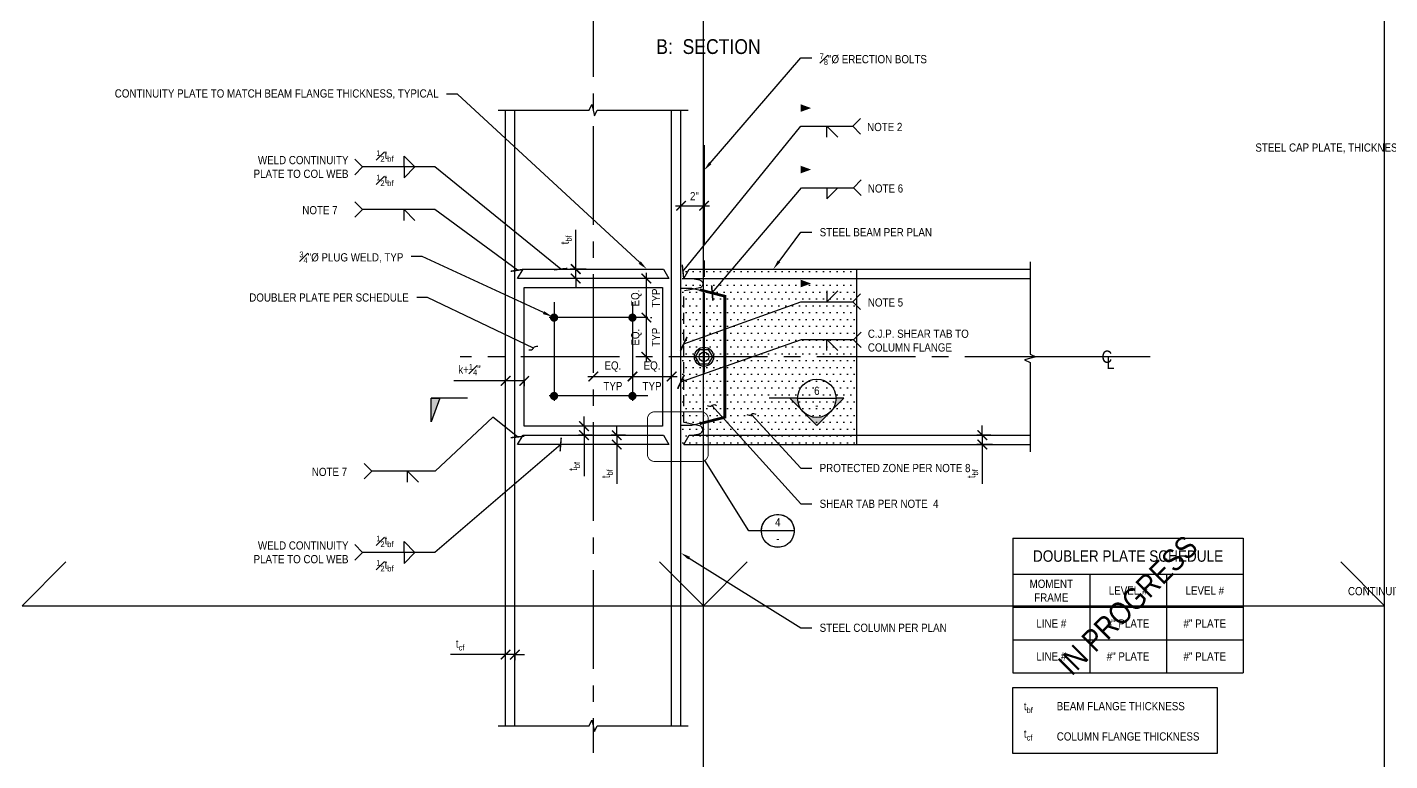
# Model space of a CAD drawing. Header units: inches. Extents: x -16404 to 14624, y -1591 to 16152.
# Drawn here: x 1491 to 1677.4, y 13270.8 to 13371.2 of the extents above; entities that cross this region are included whole.
import ezdxf
from ezdxf import colors
from ezdxf.entities.mleader import LeaderData, LeaderLine
from ezdxf.enums import TextEntityAlignment as Align
from ezdxf.math import Vec2, Vec3

# ---------------------------------------------------------------- set-up
doc = ezdxf.new("R2010")
doc.units = ezdxf.units.IN
doc.header["$LTSCALE"] = 24
doc.header["$MEASUREMENT"] = 0
for name, pattern in [('CENTER2', [1.125, 0.75, -0.125, 0.125, -0.125]), ('DASHED2', [0.375, 0.25, -0.125]), ('HIDDEN2', [0.1875, 0.125, -0.0625]), ('HIDDEN4', [0.09375, 0.0625, -0.03125]), ('PHANTOM2', [1.25, 0.625, -0.125, 0.125, -0.125, 0.125, -0.125])]:
    doc.linetypes.add(name, pattern=pattern)
doc.layers.get('0').update_dxf_attribs({"linetype": 'CONTINUOUS'})
doc.layers.get('DefPoints').update_dxf_attribs({"color": 251, "linetype": 'CONTINUOUS'})
for name, color, linetype in [('S-ANNO-DIMS', 2, 'CONTINUOUS'), ('S-ANNO-NOTE', 4, 'CONTINUOUS'), ('S-BREAK', 2, 'CONTINUOUS'), ('S-DETL-SYMB', 4, 'CONTINUOUS'), ('S-DETL-SYMB @ 1', 4, 'CONTINUOUS'), ('S-GRID', 1, 'CENTER2'), ('S-ROOM-NAME', 252, 'CONTINUOUS'), ('S-SIMPSON', 2, 'CONTINUOUS'), ('S-STEEL', 4, 'CONTINUOUS'), ('S-TYP DETAIL BLOCKS', 1, 'CONTINUOUS')]:
    doc.layers.add(name, color=color, linetype=linetype)
doc.layers.add('S-ANNO-GRID-NONPLOT', color=251, linetype='CONTINUOUS', plot=False)
doc.styles.add('Arial', font='arial.ttf', dxfattribs={"width": 0.85})
doc.dimstyles.new('DIM-12', dxfattribs={"dimscale": 12, "dimtxt": 0.09375, "dimasz": 0.109375, "dimexe": 0.0625, "dimexo": 0.0625, "dimgap": 0.0625, "dimtad": 1, "dimdec": 4, "dimzin": 11, "dimdsep": 46, "dimlunit": 4, "dimtxsty": 'Arial', "dimblk": 'ARCHTICK', "dimcen": 0.125, "dimclrd": 256, "dimclre": 256, "dimclrt": 4, "dimadec": 0, "dimazin": 0, "dimtfac": 0.75, "dimtdec": 4, "dimtofl": 0, "dimtmove": 0, "dimatfit": 3, "dimldrblk": 'ARCHTICK', "dimfxl": 1, "dimfrac": 1, "dimtolj": 1, "dimtzin": 11, "dimarcsym": 0})
doc.dimstyles.new('DIM-12$0', dxfattribs={"dimscale": 12, "dimtxt": 0.09375, "dimasz": 0.109375, "dimexe": 0.0625, "dimexo": 0.0625, "dimgap": 0.0625, "dimtad": 1, "dimdec": 4, "dimzin": 11, "dimdsep": 46, "dimlunit": 4, "dimtxsty": 'Arial', "dimblk": 'ARCHTICK', "dimblk1": 'ARCHTICK', "dimblk2": 'ARCHTICK', "dimsah": 1, "dimcen": 0.125, "dimdle": 0.0625, "dimclrd": 256, "dimclre": 256, "dimclrt": 4, "dimadec": 0, "dimazin": 0, "dimtfac": 0.75, "dimtdec": 4, "dimtofl": 0, "dimtmove": 0, "dimatfit": 3, "dimldrblk": 'ARCHTICK', "dimfxl": 1, "dimfrac": 1, "dimtolj": 1, "dimtzin": 11, "dimarcsym": 0})
doc.dimstyles.new('DIM-12$7', dxfattribs={"dimscale": 12, "dimtxt": 0.09375, "dimasz": 0.125, "dimexe": 0.0625, "dimexo": 0.0625, "dimgap": 0.0625, "dimtad": 1, "dimdec": 4, "dimzin": 11, "dimdsep": 46, "dimlunit": 4, "dimtxsty": 'Arial', "dimblk": 'ARCHTICK', "dimcen": 0.125, "dimclrd": 256, "dimclre": 256, "dimclrt": 4, "dimadec": 0, "dimazin": 0, "dimtfac": 0.75, "dimtdec": 4, "dimtofl": 0, "dimtmove": 0, "dimatfit": 3, "dimldrblk": 'ARCHTICK', "dimfxl": 1, "dimfrac": 1, "dimtolj": 1, "dimtzin": 11, "dimarcsym": 0})

# ---------------------------------------------------------------- blocks, each defined once
blk = doc.blocks.new('Se_24x36_DETAILS_GRID')
for p, q in [((23.302, 7.667), (23.302, 15.333)), ((31.07, 7.667), (31.07, 15.333)), ((15.535, 7.667), (16.035, 8.167)), ((23.302, 7.667), (23.802, 8.167)), ((15.535, 7.667), (23.302, 7.667)), ((23.302, 7.667), (31.07, 7.667)), ((23.302, 0), (23.302, 7.667)), ((31.07, 0), (31.07, 7.667))]:
    blk.add_line(p, q)
at = {"linetype": 'DASHED2', "ltscale": 0.5}
for p, q in [((23.302, 7.667), (22.802, 8.167)), ((31.07, 7.667), (30.57, 8.167))]:
    blk.add_line(p, q, dxfattribs=at)
blk = doc.blocks.new('BBL2C')
at = {"linetype": 'Continuous'}
blk.add_line((-0.187, 0), (0.188, 0), dxfattribs=at)
for start, end in [(0.0901, 186.6524), (359.0534, 0.0901), (234.899, 305.101), (353.3476, 359.0534)]:
    blk.add_arc((0, 0), 0.188, start, end)
at = {"style": 'Arial', "width": 0.85}
for tag, p in [('NO.', (0, 0.052)), ('SSX.X.X', (0, -0.133))]:
    blk.add_attdef(tag, text='', height=0.0938, dxfattribs=at).set_placement(p, align=Align.CENTER)
blk = doc.blocks.new('_ARCHTICK')
at = {"color": 0, "linetype": 'ByBlock', "const_width": 0.15}
blk.add_lwpolyline([(-0.5, -0.5), (0.5, 0.5)], dxfattribs=at)
blk = doc.blocks.new('*D2492')
at = {"layer": 'DefPoints', "color": 0, "transparency": 16777216}
for p in [(77.51, 117.37), (82.87, 117.37), (82.87, 117.37)]:
    blk.add_point(p, dxfattribs=at)
at = {"layer": 'S-ANNO-DIMS', "lineweight": -2, "transparency": 16777216}
blk.add_line((76.76, 117.37), (83.62, 117.37), dxfattribs=at)
at = {"layer": 'S-ANNO-DIMS', "lineweight": -2, "transparency": 16777216, "xscale": 1.3125, "yscale": 1.3125, "zscale": 1.3125, "rotation": 180}
blk.add_blockref('_ARCHTICK', (77.51, 117.37), dxfattribs=at)
at = {"layer": 'S-ANNO-DIMS', "lineweight": -2, "transparency": 16777216, "xscale": 1.3125, "yscale": 1.3125, "zscale": 1.3125}
blk.add_blockref('_ARCHTICK', (82.87, 117.37), dxfattribs=at)
at = {"layer": 'S-ANNO-DIMS', "color": 4, "transparency": 16777216, "char_height": 1.125, "attachment_point": 5, "style": 'Arial'}
for s, insert in [('\\A1;EQ.', (80.19, 118.73)), ('\\A1;TYP', (80.19, 116.06))]:
    blk.add_mtext(s, dxfattribs=dict(at, insert=insert))
blk = doc.blocks.new('*D2336')
at = {"layer": 'DefPoints', "color": 0, "transparency": 16777216}
for p in [(125.37, 109.34), (127.3, 109.34), (127.54, 108.07)]:
    blk.add_point(p, dxfattribs=at)
at = {"layer": 'S-ANNO-DIMS', "lineweight": -2, "transparency": 16777216}
for p, q in [((125.37, 109.34), (125.37, 110.66)), ((126.55, 109.34), (124.62, 109.34)), ((125.37, 109.34), (125.37, 108.07)), ((126.79, 108.07), (124.62, 108.07)), ((125.37, 108.07), (125.37, 102.71))]:
    blk.add_line(p, q, dxfattribs=at)
at = {"layer": 'S-ANNO-DIMS', "lineweight": -2, "transparency": 16777216, "xscale": 1.3125, "yscale": 1.3125, "zscale": 1.3125}
for p, rotation in [((125.37, 109.34), 270), ((125.37, 108.07), 90)]:
    blk.add_blockref('_ARCHTICK', p, dxfattribs=dict(at, rotation=rotation))
at = {"layer": 'S-ANNO-DIMS', "color": 4, "transparency": 16777216, "insert": (124.05, 104.07), "char_height": 1.125, "attachment_point": 5, "rotation": 90, "style": 'Arial'}
blk.add_mtext('\\A1;t{\\H0.7x;\\S^ bf;} ', dxfattribs=at)
blk = doc.blocks.new('*D2337')
at = {"layer": 'DefPoints', "color": 0, "transparency": 16777216}
for p in [(75.36, 109.34), (77.3, 109.34), (77.54, 108.07)]:
    blk.add_point(p, dxfattribs=at)
at = {"layer": 'S-ANNO-DIMS', "lineweight": -2, "transparency": 16777216}
for p, q in [((75.36, 109.34), (75.36, 110.66)), ((76.55, 109.34), (74.61, 109.34)), ((75.36, 109.34), (75.36, 108.07)), ((76.79, 108.07), (74.61, 108.07)), ((75.36, 108.07), (75.36, 102.71))]:
    blk.add_line(p, q, dxfattribs=at)
at = {"layer": 'S-ANNO-DIMS', "lineweight": -2, "transparency": 16777216, "xscale": 1.3125, "yscale": 1.3125, "zscale": 1.3125}
for p, rotation in [((75.36, 109.34), 270), ((75.36, 108.07), 90)]:
    blk.add_blockref('_ARCHTICK', p, dxfattribs=dict(at, rotation=rotation))
at = {"layer": 'S-ANNO-DIMS', "color": 4, "transparency": 16777216, "insert": (74.04, 104.07), "char_height": 1.125, "attachment_point": 5, "rotation": 90, "style": 'Arial'}
blk.add_mtext('\\A1;t{\\H0.7x;\\S^ bf;\\H1.4286x; } ', dxfattribs=at)
blk = doc.blocks.new('*D2493')
at = {"layer": 'DefPoints', "color": 0, "transparency": 16777216}
for p in [(79.41, 130.79), (79.41, 130.79), (79.21, 125.43)]:
    blk.add_point(p, dxfattribs=at)
at = {"layer": 'S-ANNO-DIMS', "lineweight": -2, "transparency": 16777216}
for p, q in [((79.41, 124.68), (79.41, 131.54)), ((79.96, 125.43), (80.16, 125.43))]:
    blk.add_line(p, q, dxfattribs=at)
at = {"layer": 'S-ANNO-DIMS', "lineweight": -2, "transparency": 16777216, "xscale": 1.3125, "yscale": 1.3125, "zscale": 1.3125}
for p, rotation in [((79.41, 130.79), 90), ((79.41, 125.43), 270)]:
    blk.add_blockref('_ARCHTICK', p, dxfattribs=dict(at, rotation=rotation))
at = {"layer": 'S-ANNO-DIMS', "color": 4, "transparency": 16777216, "char_height": 1.125, "attachment_point": 5, "rotation": 90, "style": 'Arial'}
for s, insert in [('\\A1;EQ.', (78.05, 128.11)), ('\\A1;TYP', (80.73, 128.11))]:
    blk.add_mtext(s, dxfattribs=dict(at, insert=insert))
blk = doc.blocks.new('*D2494')
at = {"layer": 'DefPoints', "color": 0, "transparency": 16777216}
for p in [(72.15, 117.37), (77.51, 117.37), (77.51, 117.37)]:
    blk.add_point(p, dxfattribs=at)
at = {"layer": 'S-ANNO-DIMS', "lineweight": -2, "transparency": 16777216}
blk.add_line((71.4, 117.37), (78.26, 117.37), dxfattribs=at)
at = {"layer": 'S-ANNO-DIMS', "lineweight": -2, "transparency": 16777216, "xscale": 1.3125, "yscale": 1.3125, "zscale": 1.3125, "rotation": 180}
blk.add_blockref('_ARCHTICK', (72.15, 117.37), dxfattribs=at)
at = {"layer": 'S-ANNO-DIMS', "lineweight": -2, "transparency": 16777216, "xscale": 1.3125, "yscale": 1.3125, "zscale": 1.3125}
blk.add_blockref('_ARCHTICK', (77.51, 117.37), dxfattribs=at)
at = {"layer": 'S-ANNO-DIMS', "color": 4, "transparency": 16777216, "char_height": 1.125, "attachment_point": 5, "style": 'Arial'}
for s, insert in [('\\A1;EQ.', (74.83, 118.73)), ('\\A1;TYP', (74.83, 116.06))]:
    blk.add_mtext(s, dxfattribs=dict(at, insert=insert))
blk = doc.blocks.new('*D2495')
at = {"layer": 'DefPoints', "color": 0, "transparency": 16777216}
for p in [(79.41, 125.43), (79.41, 125.43), (79.41, 120.07)]:
    blk.add_point(p, dxfattribs=at)
at = {"layer": 'S-ANNO-DIMS', "lineweight": -2, "transparency": 16777216}
blk.add_line((79.41, 119.32), (79.41, 126.18), dxfattribs=at)
at = {"layer": 'S-ANNO-DIMS', "lineweight": -2, "transparency": 16777216, "xscale": 1.3125, "yscale": 1.3125, "zscale": 1.3125}
for p, rotation in [((79.41, 125.43), 90), ((79.41, 120.07), 270)]:
    blk.add_blockref('_ARCHTICK', p, dxfattribs=dict(at, rotation=rotation))
at = {"layer": 'S-ANNO-DIMS', "color": 4, "transparency": 16777216, "char_height": 1.125, "attachment_point": 5, "rotation": 90, "style": 'Arial'}
for s, insert in [('\\A1;EQ.', (78.05, 122.75)), ('\\A1;TYP', (80.73, 122.75))]:
    blk.add_mtext(s, dxfattribs=dict(at, insert=insert))
blk = doc.blocks.new('*D2338')
at = {"layer": 'DefPoints', "color": 0, "transparency": 16777216}
for p in [(70.88, 110.59), (72.74, 110.59), (72.74, 109.34)]:
    blk.add_point(p, dxfattribs=at)
at = {"layer": 'S-ANNO-DIMS', "lineweight": -2, "transparency": 16777216}
for p, q in [((70.88, 110.59), (70.88, 111.91)), ((71.99, 110.59), (70.13, 110.59)), ((70.88, 110.59), (70.88, 109.34)), ((71.99, 109.34), (70.13, 109.34)), ((70.88, 109.34), (70.88, 103.72))]:
    blk.add_line(p, q, dxfattribs=at)
at = {"layer": 'S-ANNO-DIMS', "lineweight": -2, "transparency": 16777216, "xscale": 1.3125, "yscale": 1.3125, "zscale": 1.3125}
for p, rotation in [((70.88, 110.59), 270), ((70.88, 109.34), 90)]:
    blk.add_blockref('_ARCHTICK', p, dxfattribs=dict(at, rotation=rotation))
at = {"layer": 'S-ANNO-DIMS', "color": 4, "transparency": 16777216, "insert": (69.56, 105.07), "char_height": 1.125, "attachment_point": 5, "rotation": 90, "style": 'Arial'}
blk.add_mtext('\\A1;t{\\H0.7x;\\S^ bf;\\H1.4286x; } ', dxfattribs=at)
blk = doc.blocks.new('*D2339')
at = {"layer": 'DefPoints', "color": 0, "transparency": 16777216}
for p in [(84.15, 140.74), (87.3, 140.74), (87.3, 140.74)]:
    blk.add_point(p, dxfattribs=at)
at = {"layer": 'S-ANNO-DIMS', "lineweight": -2, "transparency": 16777216}
blk.add_line((83.4, 140.74), (88.05, 140.74), dxfattribs=at)
at = {"layer": 'S-ANNO-DIMS', "lineweight": -2, "transparency": 16777216, "xscale": 1.3125, "yscale": 1.3125, "zscale": 1.3125, "rotation": 180}
blk.add_blockref('_ARCHTICK', (84.15, 140.74), dxfattribs=at)
at = {"layer": 'S-ANNO-DIMS', "lineweight": -2, "transparency": 16777216, "xscale": 1.3125, "yscale": 1.3125, "zscale": 1.3125}
blk.add_blockref('_ARCHTICK', (87.3, 140.74), dxfattribs=at)
at = {"layer": 'S-ANNO-DIMS', "color": 4, "transparency": 16777216, "insert": (85.99, 142.05), "char_height": 1.125, "attachment_point": 5, "style": 'Arial'}
blk.add_mtext('\\A1;2"', dxfattribs=at)
blk = doc.blocks.new('_Integral')
at = {"color": 0, "linetype": 'ByBlock', "lineweight": -2}
for centre, start, end in [((0.44, -0.09), 102, 168), ((-0.44, 0.09), 282, 348)]:
    blk.add_arc(centre, 0.454, start, end, dxfattribs=at)
blk = doc.blocks.new('*U2322')
at = {"layer": 'S-DETL-SYMB'}
h = blk.add_hatch(color=4, dxfattribs=at)
edge = h.paths.add_edge_path()
edge.add_line((-0.219, 0), (-0.309, 0))
edge.add_line((-0.309, 0), (0, -0.309))
edge.add_line((0, -0.309), (0.309, 0))
edge.add_line((0.309, 0), (0.219, 0))
edge.add_arc((0, 0), 0.219, -180, 0, ccw=False)
at = {"layer": 'S-DETL-SYMB', "color": 2, "linetype": 'PHANTOM2'}
for p, q in [((-3.983, 0), (-4.396, 0)), ((-0.313, 0), (-0.545, 0))]:
    blk.add_line(p, q, dxfattribs=at)
at = {"layer": 'S-DETL-SYMB'}
blk.add_line((-0.219, 0), (0.219, 0), dxfattribs=at)
blk.add_lwpolyline([(-0.219, 0), (-0.309, 0), (0, -0.309), (0.309, 0), (0.219, 0, -1)], format="xyb", close=True, dxfattribs=at)
blk.add_lwpolyline([(-4.3, 0), (-4.396, -0.267), (-4.396, 0)], close=True, dxfattribs=at)
blk.add_circle((0, 0), 0.219, dxfattribs=at)
blk.add_solid([(-4.396, -0.267), (-4.3, 0), (-4.396, 0)], dxfattribs=at)
at = {"layer": 'S-DETL-SYMB', "style": 'Arial', "width": 0.85, "flags": 8}
blk.add_attdef('VIEWNUMBER', text='', height=0.0938, dxfattribs=at).set_placement((0, 0.011), align=Align.BOTTOM_CENTER)
blk.add_attdef('SHEETNUMBER', text='', height=0.0938, dxfattribs=at).set_placement((0, -0.032), align=Align.TOP_CENTER)
blk = doc.blocks.new('*D2347')
at = {"layer": 'DefPoints', "color": 0, "transparency": 16777216}
for p in [(60.15, 78.74), (61.42, 79.99), (61.42, 79.32)]:
    blk.add_point(p, dxfattribs=at)
at = {"layer": 'S-ANNO-DIMS', "lineweight": -2, "transparency": 16777216}
for p, q in [((60.15, 79.32), (52.59, 79.32)), ((60.15, 79.49), (60.15, 80.07)), ((61.42, 79.32), (60.15, 79.32)), ((61.42, 79.32), (62.73, 79.32)), ((61.42, 79.24), (61.42, 78.57))]:
    blk.add_line(p, q, dxfattribs=at)
at = {"layer": 'S-ANNO-DIMS', "lineweight": -2, "transparency": 16777216, "xscale": 1.3125, "yscale": 1.3125, "zscale": 1.3125}
blk.add_blockref('_ARCHTICK', (60.15, 79.32), dxfattribs=at)
at = {"layer": 'S-ANNO-DIMS', "lineweight": -2, "transparency": 16777216, "xscale": 1.3125, "yscale": 1.3125, "zscale": 1.3125, "rotation": 180}
blk.add_blockref('_ARCHTICK', (61.42, 79.32), dxfattribs=at)
at = {"layer": 'S-ANNO-DIMS', "color": 4, "transparency": 16777216, "insert": (53.93, 80.64), "char_height": 1.125, "attachment_point": 5, "style": 'Arial'}
blk.add_mtext('\\A1;t{\\H0.7x;\\S^ cf;} ', dxfattribs=at)
blk = doc.blocks.new('CL-H12')
at = {"layer": 'DefPoints'}
blk.add_line((5.94, 0), (-5.94, 0), dxfattribs=at)
at = {"layer": 'S-ANNO-NOTE', "color": 4, "char_height": 1.69, "attachment_point": 5, "style": 'Arial'}
for s, insert, width in [('C', (0, 0), 1.3847), ('L', (0.48, -0.84), 1.0599)]:
    blk.add_mtext(s, dxfattribs=dict(at, insert=insert, width=width))
blk = doc.blocks.new('*D2348')
at = {"layer": 'DefPoints', "color": 0, "transparency": 16777216}
for p in [(69.75, 130.79), (71.68, 130.79), (71.93, 132.07)]:
    blk.add_point(p, dxfattribs=at)
at = {"layer": 'S-ANNO-DIMS', "lineweight": -2, "transparency": 16777216}
for p, q in [((69.75, 132.07), (69.75, 137.42)), ((71.18, 132.07), (69, 132.07)), ((70.93, 130.79), (69, 130.79)), ((69.75, 130.79), (69.75, 132.07)), ((69.75, 130.79), (69.75, 129.48))]:
    blk.add_line(p, q, dxfattribs=at)
at = {"layer": 'S-ANNO-DIMS', "lineweight": -2, "transparency": 16777216, "xscale": 1.3125, "yscale": 1.3125, "zscale": 1.3125}
for p, rotation in [((69.75, 132.07), 270), ((69.75, 130.79), 90)]:
    blk.add_blockref('_ARCHTICK', p, dxfattribs=dict(at, rotation=rotation))
at = {"layer": 'S-ANNO-DIMS', "color": 4, "transparency": 16777216, "insert": (68.43, 136.07), "char_height": 1.125, "attachment_point": 5, "rotation": 90, "style": 'Arial'}
blk.add_mtext('\\A1;t{\\H0.7x;\\S^ bf;\\H1.4286x; } ', dxfattribs=at)
blk = doc.blocks.new('*D2349')
at = {"layer": 'DefPoints', "color": 0, "transparency": 16777216}
for p in [(62.7, 117.45), (60.15, 116.2), (62.7, 116.78)]:
    blk.add_point(p, dxfattribs=at)
at = {"layer": 'S-ANNO-DIMS', "lineweight": -2, "transparency": 16777216}
for p, q in [((60.15, 116.95), (60.15, 117.53)), ((60.15, 116.78), (53.06, 116.78)), ((62.7, 116.78), (59.4, 116.78)), ((62.7, 116.7), (62.7, 116.03))]:
    blk.add_line(p, q, dxfattribs=at)
at = {"layer": 'S-ANNO-DIMS', "lineweight": -2, "transparency": 16777216, "xscale": 1.3125, "yscale": 1.3125, "zscale": 1.3125, "rotation": 180}
blk.add_blockref('_ARCHTICK', (60.15, 116.78), dxfattribs=at)
at = {"layer": 'S-ANNO-DIMS', "lineweight": -2, "transparency": 16777216, "xscale": 1.3125, "yscale": 1.3125, "zscale": 1.3125}
blk.add_blockref('_ARCHTICK', (62.7, 116.78), dxfattribs=at)
at = {"layer": 'S-ANNO-DIMS', "color": 4, "transparency": 16777216, "insert": (55.21, 118.32), "char_height": 1.125, "attachment_point": 5, "style": 'Arial'}
blk.add_mtext('\\A1;k+{\\H0.7x;\\S1#4;}" ', dxfattribs=at)
blk = doc.blocks.new('*T2350')
at = {"layer": 'S-ANNO-NOTE', "color": 6, "lineweight": -2, "transparency": 16777216}
for p, q in [((0, 0), (31.5, 0)), ((0, 0), (0, -18.43)), ((31.5, 0), (31.5, -18.43)), ((0, -4.93), (31.5, -4.93)), ((0, -18.43), (31.5, -18.43))]:
    blk.add_line(p, q, dxfattribs=at)
at = {"layer": 'S-ANNO-NOTE', "color": 2, "lineweight": -2, "transparency": 16777216}
for p, q in [((10.5, -4.93), (10.5, -18.43)), ((21, -4.93), (21, -18.43)), ((0, -9.43), (31.5, -9.43)), ((0, -13.93), (31.5, -13.93))]:
    blk.add_line(p, q, dxfattribs=at)
at = {"layer": 'S-ANNO-NOTE', "color": 4, "transparency": 16777216, "attachment_point": 5, "style": 'Arial'}
for s, insert, char_height, width in [('DOUBLER PLATE SCHEDULE', (15.75, -2.46), 1.5652, 30.7487), ('MOMENT FRAME', (5.25, -7.18), 1.127, 9.7487), ('LEVEL #', (15.75, -7.18), 1.127, 9.7487), ('LEVEL #', (26.25, -7.18), 1.127, 9.7487), ('LINE #', (5.25, -11.68), 1.127, 9.7487), ('\\A1;#" PLATE', (15.75, -11.68), 1.127, 9.7487), ('\\A1;#" PLATE', (26.25, -11.68), 1.127, 9.7487), ('LINE #', (5.25, -16.18), 1.127, 9.7487), ('\\A1;#" PLATE', (15.75, -16.18), 1.127, 9.7487), ('\\A1;#" PLATE', (26.25, -16.18), 1.127, 9.7487)]:
    blk.add_mtext(s, dxfattribs=dict(at, insert=insert, char_height=char_height, width=width))
blk = doc.blocks.new('Se_MOMENT FRAME STEEL BEAM TO STEEL COLUMN CONNECTION 1')
at = {"layer": 'S-ANNO-NOTE'}
h = blk.add_hatch(dxfattribs=at)
h.set_pattern_fill('DOTS', color=251, scale=15)
h.set_pattern_definition([(0, (-3798.1734, -5821.0109), (0.46875, 0.9375), [0, -0.9375])])
h.paths.add_polyline_path([(108.14663, 132.06961), (84.14663, 132.06961), (84.14663, 108.06961), (108.14663, 108.06961)])
at = {"layer": 'S-ANNO-DIMS', "const_width": 0.5625}
for points in [[(66.50288, 125.43211, 1), (67.06538, 125.43211, 1)], [(77.22788, 125.43211, 1), (77.79038, 125.43211, 1)], [(66.50288, 114.70711, 1), (67.06538, 114.70711, 1)], [(77.22788, 114.70711, 1), (77.79038, 114.70711, 1)]]:
    blk.add_lwpolyline(points, format="xyb", close=True, dxfattribs=at)
at = {"layer": 'S-ANNO-NOTE', "color": 251}
blk.add_line((108.14663, 132.06961), (108.14663, 108.06961), dxfattribs=at)
at = {"layer": 'S-ANNO-NOTE'}
for points in [[(100.54294, 151.61468, 0, 0, 0), (100.54294, 154.10164, 1.02606, 0, 0), (101.95248, 154.10164, 0, 0, 0)], [(100.54294, 143.20343, 0, 0, 0), (100.54294, 145.6904, 1.02606, 0, 0), (101.95248, 145.6904, 0, 0, 0)], [(100.54294, 127.61041, 0, 0, 0), (100.54294, 130.09738, 1.02606, 0, 0), (101.95248, 130.09738, 0, 0, 0)]]:
    blk.add_lwpolyline(points, format="xyseb", dxfattribs=at)
for points in [[(104.09695, 150.11468), (104.09695, 151.61468), (105.59695, 150.11468)], [(108.71163, 150.55401), (107.65097, 151.61468), (108.71163, 152.67534)], [(46.25353, 146.04038), (46.25353, 147.54038), (47.75353, 146.04038)], [(39.50056, 144.97972), (40.56122, 146.04038), (39.50056, 147.10104)], [(46.25353, 146.04038), (46.25353, 144.54038), (47.75353, 146.04038)], [(108.81539, 142.14277), (107.75473, 143.20343), (108.81539, 144.26409)], [(104.09695, 143.20343), (104.09695, 141.70343), (105.59695, 143.20343)], [(39.50056, 139.17264), (40.56122, 140.2333), (39.50056, 141.29396)], [(46.25353, 138.7333), (46.25353, 140.2333), (47.75353, 138.7333)], [(104.09695, 129.11041), (104.09695, 127.61041), (105.59695, 129.11041)], [(108.71163, 126.54975), (107.65097, 127.61041), (108.71163, 128.67107)], [(108.81539, 121.33052), (107.75473, 122.39118), (108.81539, 123.45184)], [(104.09695, 120.92753), (104.09695, 122.42753), (105.59695, 120.92753)], [(40.79892, 103.36583), (41.85958, 104.42649), (40.79892, 105.48715)], [(46.7257, 102.92649), (46.7257, 104.42649), (48.2257, 102.92649)], [(39.50056, 92.25086), (40.56122, 93.31152), (39.50056, 94.37218)], [(46.25353, 93.31152), (46.25353, 94.81152), (47.75353, 93.31152)], [(46.25353, 93.31152), (46.25353, 91.81152), (47.75353, 93.31152)]]:
    blk.add_lwpolyline(points, dxfattribs=at)
at = {"layer": 'S-ANNO-NOTE', "color": 4, "linetype": 'HIDDEN2', "const_width": 0.125, "flags": 128}
blk.add_lwpolyline([(79.5521, 111.54185), (79.5521, 106.74844, 0.414213562), (80.5521, 105.74844), (86.88101, 105.74844, 0.414213562), (87.88101, 106.74844), (87.88101, 111.54185, 0.414213562), (86.88101, 112.54185), (80.5521, 112.54185, 0.414213562)], format="xyb", close=True, dxfattribs=at)
at = {"layer": 'S-ANNO-NOTE', "color": 2}
blk.add_lwpolyline([(95.14543, 96.25339), (93.44912, 96.25339), (87.41152, 105.90076)], dxfattribs=at)
at = {"layer": 'S-ANNO-NOTE', "color": 6}
blk.add_lwpolyline([(129.56752, 74.81629), (157.50036, 74.81629), (157.50036, 65.77081), (129.56752, 65.77081)], close=True, dxfattribs=at)
at = {"layer": 'S-ANNO-NOTE', "color": 4}
blk.add_circle((97.39543, 96.25339), 2.25, dxfattribs=at)
at = {"layer": 'S-BREAK'}
for points in [[(59.14663, 153.81059), (71.58861, 153.81059), (71.94835, 154.58875), (72.32759, 153.03204), (72.68751, 153.81059), (85.14663, 153.81059)], [(131.93042, 133.06961), (131.93042, 120.40817), (132.70857, 120.04843), (131.15187, 119.6692), (131.93042, 119.30927), (131.93042, 107.06961)], [(59.14663, 69.57143), (71.58861, 69.57143), (71.94835, 70.34959), (72.32759, 68.79288), (72.68751, 69.57143), (85.14663, 69.57143)]]:
    blk.add_lwpolyline(points, dxfattribs=at)
at = {"layer": 'S-GRID', "color": 1, "linetype": 'CENTER2', "ltscale": 0.75}
for p, q in [((72.13797, 232.60634), (72.13797, 65.8874)), ((87.302, 149.00865), (87.302, 117.91128)), ((66.78413, 127.54461), (66.78413, 112.59461)), ((77.50913, 127.54461), (77.50913, 112.59461)), ((79.59663, 125.43211), (64.69663, 125.43211)), ((136.48146, 120.06961), (53.91496, 120.06961)), ((79.59663, 114.70711), (64.69663, 114.70711))]:
    blk.add_line(p, q, dxfattribs=at)
at = {"layer": 'S-SIMPSON'}
blk.add_lwpolyline([(86.72778, 119.07504), (86.15356, 120.06961), (86.72778, 121.06419), (87.87621, 121.06419), (88.45043, 120.06961), (87.87621, 119.07504)], close=True, dxfattribs=at)
for radius in [1.3125, 0.65625]:
    blk.add_circle((87.302, 120.06961), radius, dxfattribs=at)
at = {"layer": 'S-STEEL', "linetype": 'Continuous'}
for p, q in [((60.14663, 69.57143), (60.14663, 153.81059)), ((61.42163, 69.57143), (61.42163, 153.81059)), ((82.87163, 69.57143), (82.87163, 153.81059)), ((84.14663, 69.57143), (84.14663, 153.81059)), ((84.52163, 130.79461), (85.25775, 132.06961)), ((84.52163, 130.79461), (131.93042, 130.79461)), ((85.25775, 132.06961), (131.93042, 132.06961)), ((84.52163, 108.06961), (85.25775, 109.34461)), ((85.25775, 109.34461), (131.93042, 109.34461)), ((84.52163, 108.06961), (131.93042, 108.06961))]:
    blk.add_line(p, q, dxfattribs=at)
at = {"layer": 'S-STEEL', "color": 2, "linetype": 'HIDDEN4'}
blk.add_line((84.52163, 111.07107), (84.52163, 129.06815), dxfattribs=at)
at = {"layer": 'S-STEEL', "linetype": 'Continuous'}
for points in [[(61.79663, 130.79461), (62.53275, 132.06961), (81.76051, 132.06961), (82.49663, 130.79461), (61.79663, 130.79461)], [(85.64663, 110.67492), (84.14663, 110.67492), (84.14663, 129.4835), (85.64663, 129.4835)], [(85.64663, 129.4835), (90.14663, 128.3585), (90.14663, 111.79992), (85.64663, 110.67492)], [(61.79663, 108.06961), (62.53275, 109.34461), (81.76051, 109.34461), (82.49663, 108.06961), (61.79663, 108.06961)]]:
    blk.add_lwpolyline(points, dxfattribs=at)
for points in [[(85.67973, 130.79461), (86.69208, 130.59666, -0.823397701), (86.69208, 129.49257), (86.08511, 129.37388)], [(85.67973, 109.34461), (86.69208, 109.54257, 0.823397701), (86.69208, 110.64666), (86.04203, 110.77377)]]:
    blk.add_lwpolyline(points, format="xyb", dxfattribs=at)
blk.add_lwpolyline([(62.69663, 129.54461), (81.59663, 129.54461), (81.59663, 110.59461), (62.69663, 110.59461)], close=True, dxfattribs=at)
at = {"layer": 'S-STEEL', "color": 2, "linetype": 'HIDDEN4'}
for points in [[(86.08511, 129.37388), (84.52163, 129.06815)], [(86.04203, 110.77377), (84.52163, 111.07107)]]:
    blk.add_lwpolyline(points, dxfattribs=at)
at = {"layer": 'S-STEEL', "color": 1, "linetype": 'Continuous', "const_width": 0.375}
for points in [[(90.14663, 117.37044), (90.14663, 128.3585), (86.70706, 129.24323)], [(90.14663, 117.37044), (90.14663, 111.79992), (86.70706, 110.91519)]]:
    blk.add_lwpolyline(points, dxfattribs=at)
blk.add_blockref('*T2350', (129.56752, 95.25972))
at = {"layer": 'S-ANNO-NOTE'}
blk.add_blockref('CL-H12', (142.41748, 120.06961), dxfattribs=at)
at = {"layer": 'S-ANNO-NOTE', "color": 4}
ref = blk.add_blockref('BBL2C', (97.39543, 96.25339), dxfattribs=dict(at, xscale=-12, yscale=12, zscale=12))
ref.add_attrib('NO.', '4', dxfattribs={"layer": '0', "height": 1.125, "style": 'Arial', "width": 0.85}).set_placement((97.39521, 96.87188), align=Align.CENTER)
ref.add_attrib('SSX.X.X', '-', dxfattribs={"layer": '0', "height": 1.125, "style": 'Arial', "width": 0.85}).set_placement((97.39521, 94.65459), align=Align.CENTER)
at = {"layer": 'S-DETL-SYMB @ 1', "xscale": 12, "yscale": 12, "zscale": 12}
blk.add_blockref('*U2322', (102.73546, 114.39223), dxfattribs=at).add_auto_attribs({'VIEWNUMBER': '6', 'SHEETNUMBER': '-'})
at = {"layer": 'S-ANNO-NOTE', "color": 6, "insert": (87.90682, 161.47396), "char_height": 2.025, "width": 31.0800653, "attachment_point": 8, "style": 'Arial'}
blk.add_mtext('B:  SECTION', dxfattribs=at)
at = {"layer": 'S-ANNO-NOTE', "char_height": 1.125, "style": 'Arial'}
for s, insert, width, attachment_point in [('{\\C4;NOTE 2}', (109.61411, 151.50729), 4.7657563, 4), ('{\\C4;WELD CONTINUITY PLATE TO COL WEB}', (38.65694, 146.04038), 15.8756392, 6), ('\\A1;{\\H0.7x;\\S1#2;}t{\\H0.7x;\\S^ bf;}  ', (44.81565, 148.64994), 4.734375, 3), ('\\A1;{\\H0.7x;\\S1#2;}t{\\H0.7x;\\S^ bf;}  ', (44.81565, 143.43083), 4.734375, 9), ('{\\C4;NOTE 6}', (109.71787, 143.09605), 11.8426795, 4), ('{\\C4;NOTE 7}', (32.34363, 140.12592), 11.8426795, 4), ('{\\C4;NOTE 5}', (109.71787, 127.50303), 11.8426795, 4), ('{\\C4;C.J.P. SHEAR TAB TO COLUMN FLANGE}', (109.71787, 122.2838), 14.4760519, 4), ('{\\C4;NOTE 7}', (33.64199, 104.31911), 11.8426795, 4), ('\\A1;{\\H0.7x;\\S1#2;}t{\\H0.7x;\\S^ bf;}  ', (44.81565, 95.92107), 4.734375, 3), ('{\\C4;WELD CONTINUITY PLATE TO COL WEB}', (38.65694, 93.31152), 16.5562772, 6), ('\\A1;{\\H0.7x;\\S1#2;}t{\\H0.7x;\\S^ bf;}  ', (44.81565, 90.70196), 4.734375, 9)]:
    blk.add_mtext(s, dxfattribs=dict(at, insert=insert, width=width, attachment_point=attachment_point))
at = {"layer": 'S-ANNO-NOTE', "color": 4, "insert": (131.06499, 72.834), "char_height": 1.125, "width": 27.1654469, "attachment_point": 1, "style": 'Arial'}
blk.add_mtext('\\A1;t{\\H0.7x;\\S^ bf;\\H1.4286x;^I}BEAM FLANGE THICKNESS\\P\\Pt{\\H0.7x;\\S^ cf;}^I{\\A0;COLUMN FLANGE THICKNESS}', dxfattribs=at)
at = {"layer": 'S-ROOM-NAME', "ltscale": 0.25, "insert": (145.29064, 86.06145), "char_height": 3, "width": 32.3000292, "attachment_point": 5, "rotation": 45, "style": 'Arial'}
blk.add_mtext('{\\fArial|b0|i0|c0|p34;IN PROGRESS}', dxfattribs=at)
at = {"layer": 'S-ANNO-DIMS'}
dim = blk.add_linear_dim(base=(87.302, 140.73631), p1=(84.14663, 140.73631), p2=(87.302, 140.73631), text='2"', dimstyle='DIM-12$0', dxfattribs=at)
dim.commit()
dim.dimension.update_dxf_attribs({"geometry": '*D2339', "text_midpoint": (85.9939, 140.73631), "dimtype": 128})
for base, p1, p2, angle, text, picture, middle, dimtype in [((69.75093, 130.79461), (71.92572, 132.06961), (71.68399, 130.79461), 270, 't{\\H0.7x;\\S^ bf;\\H1.4286x; } ', '*D2348', (69.75093, 136.07073), 128), ((79.41296, 130.79461), (79.21105, 125.43211), (79.41296, 130.79461), 90, 'EQ.\\XTYP', '*D2493', (79.41296, 128.11336), 160), ((79.41296, 125.43211), (79.41296, 120.06961), (79.41296, 125.43211), 90, 'EQ.\\XTYP', '*D2495', (79.41296, 122.75086), 160), ((70.8767, 110.59461), (72.74092, 109.34461), (72.74092, 110.59461), 90, 't{\\H0.7x;\\S^ bf;\\H1.4286x; } ', '*D2338', (70.8767, 105.06961), 128), ((75.36248, 109.34461), (77.53727, 108.06961), (77.29554, 109.34461), 90, 't{\\H0.7x;\\S^ bf;\\H1.4286x; } ', '*D2337', (75.36248, 104.0685), 128), ((125.366, 109.34461), (127.54078, 108.06961), (127.29905, 109.34461), 90, 't{\\H0.7x;\\S^ bf;} ', '*D2336', (125.366, 104.0685), 128)]:
    dim = blk.add_linear_dim(base=base, p1=p1, p2=p2, angle=angle, text=text, dimstyle='DIM-12$0', override={"dimtofl": 1}, dxfattribs=at)
    dim.commit()
    dim.dimension.update_dxf_attribs({"geometry": picture, "text_midpoint": middle, "dimtype": dimtype})
for base, p1, p2, text, picture, middle, dimtype in [((77.50913, 117.36857), (72.14663, 117.36857), (77.50913, 117.36857), 'EQ.\\XTYP', '*D2494', (74.82788, 117.36857), 160), ((82.87163, 117.36857), (77.50913, 117.36857), (82.87163, 117.36857), 'EQ.\\XTYP', '*D2492', (80.19038, 117.36857), 160), ((62.69663, 116.78184), (60.14663, 116.19689), (62.69663, 117.45116), 'k+{\\H0.7x;\\S1#4;}" ', '*D2349', (55.20553, 116.78184), 128), ((61.42163, 79.32215), (60.14663, 78.7372), (61.42163, 79.99147), 't{\\H0.7x;\\S^ cf;} ', '*D2347', (53.93053, 79.32215), 128)]:
    dim = blk.add_linear_dim(base=base, p1=p1, p2=p2, text=text, dimstyle='DIM-12$0', override={"dimtofl": 1}, dxfattribs=at)
    dim.commit()
    dim.dimension.update_dxf_attribs({"geometry": picture, "text_midpoint": middle, "dimtype": dimtype})
for points, dimstyle in [([(84.41827, 131.75526), (100.54294, 151.61468), (107.65097, 151.61468)], 'DIM-12'), ([(67.68635, 132.06961), (50.45118, 146.04038), (40.56122, 146.04038)], 'DIM-12'), ([(61.76346, 131.90809), (50.45118, 140.2333), (40.56122, 140.2333)], 'DIM-12'), ([(61.78105, 109.10485), (58.40988, 111.81066), (50.5062, 104.42649), (41.85958, 104.42649)], 'DIM-12$7'), ([(67.68635, 108.06961), (50.45118, 93.31152), (40.56122, 93.31152)], 'DIM-12')]:
    blk.add_leader(points, dimstyle=dimstyle, override={"dimasz": 0.109375}, dxfattribs=at)
for points in [[(88.42684, 128.80086), (100.6467, 143.20343), (107.75473, 143.20343)], [(84.52163, 121.82942), (100.54294, 127.61041), (107.65097, 127.61041)], [(84.14663, 116.64654), (100.6467, 122.42753), (107.75473, 122.42753)]]:
    blk.add_leader(points, dimstyle='DIM-12$7', dxfattribs=at)
at = {"layer": 'S-ANNO-NOTE'}
ml = blk.add_multileader_mtext('Standard', dxfattribs=at)
ml.set_content('\\A1;{\\H0.7x;\\S7#8;\\H1.4286x;"%%C ERECTION BOLTS}', color=4, style='Arial')
ml.set_leader_properties(color=2)
ml.build(insert=Vec2(0, 0))
ml.multileader.update_dxf_attribs({"dogleg_length": 0.36, "arrow_head_size": 1.3125, "scale": 12})
ctx = ml.context
ctx.base_point, ctx.scale, ctx.char_height, ctx.arrow_head_size, ctx.landing_gap_size, ctx.plane_origin = Vec3(102.04294, 160.9957), 12, 1.125, 1.3125, 1.08, Vec3(106.4789, 3642.64996)
notes = []
notes.append((ctx, [(1, (1, 1, 0), (100.54294, 160.9957), (1, 0), 1.5, [(0, [(87.302, 145.57596)], 0, [])])]))
ctx.mtext.insert, ctx.mtext.width, ctx.mtext.flow_direction = Vec3(103.12294, 161.58084), 23.0732391, 5
ml = blk.add_multileader_mtext('Standard', dxfattribs=at)
ml.set_content('\\A1;CONTINUITY PLATE TO MATCH BEAM FLANGE THICKNESS, TYPICAL', color=4, style='Arial')
ml.set_leader_properties(color=2)
ml.build(insert=Vec2(0, 0))
ml.multileader.update_dxf_attribs({"dogleg_length": 0.36, "arrow_head_size": 1.3125, "scale": 12})
ctx = ml.context
ctx.base_point, ctx.scale, ctx.char_height, ctx.arrow_head_size, ctx.landing_gap_size, ctx.plane_origin = Vec3(25.79921, 155.99409), 12, 1.125, 1.3125, 1.08, Vec3(106.4789, 3636.92804)
ctx.text_align_type = 2
notes.append((ctx, [(0, (1, 1, 0), (53.5618, 155.99409), (-1, 0), 1.5, [(0, [(79.46727, 132.06961)], 0, [])])]))
ctx.mtext.insert, ctx.mtext.width, ctx.mtext.alignment, ctx.mtext.flow_direction = Vec3(50.9818, 156.66786), 25.0898783, 3, 5
ml = blk.add_multileader_mtext('Standard', dxfattribs=at)
ml.set_content('\\A1;STEEL BEAM PER PLAN', color=4, style='Arial')
ml.set_leader_properties(color=2)
ml.build(insert=Vec2(0, 0))
ml.multileader.update_dxf_attribs({"dogleg_length": 0.36, "arrow_head_size": 1.3125, "scale": 12})
ctx = ml.context
ctx.base_point, ctx.scale, ctx.char_height, ctx.arrow_head_size, ctx.landing_gap_size, ctx.plane_origin = Vec3(102.04294, 137.10751), 12, 1.125, 1.3125, 1.08, Vec3(64.50728, 3588.14891)
notes.append((ctx, [(0, (1, 1, 0), (100.54294, 137.10751), (1, 0), 1.5, [(0, [(96.78007, 132.06961)], 0, [])])]))
ctx.mtext.insert, ctx.mtext.width, ctx.mtext.flow_direction = Vec3(103.12294, 137.67961), 24.5873654, 5
ml = blk.add_multileader_mtext('Standard', dxfattribs=at)
ml.set_content('\\A1;{\\H0.7x;\\S3#4;\\H1.4286x;"%%C PLUG WELD, TYP}', color=4, style='Arial')
ml.set_leader_properties(color=2)
ml.build(insert=Vec2(0, 0))
ml.multileader.update_dxf_attribs({"dogleg_length": 0.36, "arrow_head_size": 1.3125, "scale": 12})
ctx = ml.context
ctx.base_point, ctx.scale, ctx.char_height, ctx.arrow_head_size, ctx.landing_gap_size, ctx.plane_origin = Vec3(30.84023, 133.79405), 12, 1.125, 1.3125, 1.08, Vec3(98.49796, 3606.10036)
ctx.text_align_type = 2
notes.append((ctx, [(0, (1, 1, 0), (48.74433, 133.79405), (-1, 0), 1.5, [(0, [(66.53427, 125.56123)], 0, [])])]))
ctx.mtext.insert, ctx.mtext.width, ctx.mtext.alignment, ctx.mtext.flow_direction = Vec3(46.16433, 134.46782), 23.0732391, 3, 5
ml = blk.add_multileader_mtext('Standard', dxfattribs=at)
ml.set_content('\\A1;{\\H1.00002x;DOUBLER PLATE PER SCHEDULE}', color=4, style='Arial')
ml.set_leader_properties(color=2)
ml.set_arrow_properties(name='INTEGRAL')
ml.build(insert=Vec2(0, 0))
ml.multileader.update_dxf_attribs({"dogleg_length": 0.36, "arrow_head_size": 1.3125, "scale": 12})
ctx = ml.context
ctx.base_point, ctx.scale, ctx.char_height, ctx.arrow_head_size, ctx.landing_gap_size, ctx.plane_origin = Vec3(31.76409, 128.1756), 12, 1.125, 1.3125, 1.08, Vec3(98.49796, 3611.44691)
ctx.text_align_type = 2
notes.append((ctx, [(0, (1, 1, 0), (49.48373, 128.1756), (-1, 0), 1.5, [(0, [(63.94693, 121.24628)], 0, [])])]))
ctx.mtext.insert, ctx.mtext.width, ctx.mtext.alignment, ctx.mtext.flow_direction = Vec3(46.90373, 128.74769), 19.9340748, 3, 5
ml = blk.add_multileader_mtext('Standard', dxfattribs=at)
ml.set_content('\\A1;SHEAR TAB PER NOTE  4', color=4, style='Arial')
ml.set_leader_properties(color=2)
ml.set_arrow_properties(name='INTEGRAL')
ml.build(insert=Vec2(0, 0))
ml.multileader.update_dxf_attribs({"dogleg_length": 0.36, "arrow_head_size": 1.3125, "scale": 12})
ctx = ml.context
ctx.base_point, ctx.scale, ctx.char_height, ctx.arrow_head_size, ctx.landing_gap_size, ctx.plane_origin = Vec3(102.04294, 99.95335), 12, 1.125, 1.3125, 1.08, Vec3(48.29444, 3584.60149)
notes.append((ctx, [(0, (1, 1, 0), (100.54294, 99.95335), (1, 0), 1.5, [(0, [(88.37738, 113.39683)], 0, [])])]))
ctx.mtext.insert, ctx.mtext.width, ctx.mtext.flow_direction = Vec3(103.12294, 100.52544), 24.5873654, 5
ml = blk.add_multileader_mtext('Standard', dxfattribs=at)
ml.set_content('\\A1;PROTECTED ZONE PER NOTE 8', color=4, style='Arial')
ml.set_leader_properties(color=2)
ml.set_arrow_properties(name='INTEGRAL')
ml.build(insert=Vec2(0, 0))
ml.multileader.update_dxf_attribs({"dogleg_length": 0.36, "arrow_head_size": 1.3125, "scale": 12})
ctx = ml.context
ctx.base_point, ctx.scale, ctx.char_height, ctx.arrow_head_size, ctx.landing_gap_size, ctx.plane_origin = Vec3(102.04294, 104.84003), 12, 1.125, 1.3125, 1.08, Vec3(48.29444, 3589.48817)
notes.append((ctx, [(0, (1, 1, 0), (100.54294, 104.84003), (1, 0), 1.5, [(0, [(93.78456, 112.17369)], 0, [])])]))
ctx.mtext.insert, ctx.mtext.width, ctx.mtext.flow_direction = Vec3(103.12294, 105.41212), 13.1090218, 5
ml = blk.add_multileader_mtext('Standard', dxfattribs=at)
ml.set_content('\\A1;STEEL COLUMN PER PLAN', color=4, style='Arial')
ml.set_leader_properties(color=2)
ml.build(insert=Vec2(0, 0))
ml.multileader.update_dxf_attribs({"dogleg_length": 0.36, "arrow_head_size": 1.3125, "scale": 12})
ctx = ml.context
ctx.base_point, ctx.scale, ctx.char_height, ctx.arrow_head_size, ctx.landing_gap_size, ctx.plane_origin = Vec3(102.04294, 83), 12, 1.125, 1.3125, 1.08, Vec3(48.29444, 3570.49727)
notes.append((ctx, [(0, (1, 1, 0), (100.54294, 83), (1, 0), 1.5, [(0, [(84.14663, 93.21921)], 0, [])])]))
ctx.mtext.insert, ctx.mtext.width, ctx.mtext.defined_height, ctx.mtext.flow_direction = Vec3(103.12294, 83.56288), 12.4658115, 5.11729, 5
for ctx, leaders in notes:
    for number, flags, end, landing, length, lines in leaders:
        leader = LeaderData()
        leader.index, (leader.has_last_leader_line, leader.has_dogleg_vector, leader.attachment_direction) = number, flags
        leader.last_leader_point, leader.dogleg_vector, leader.dogleg_length = Vec3(end), Vec3(landing), length
        for number, points, colour, breaks in lines:
            line = LeaderLine()
            line.index, line.vertices, line.color, line.breaks = number, Vec3.list(points), colors.encode_raw_color(colour), breaks
            leader.lines.append(line)
        ctx.leaders.append(leader)
blk = doc.blocks.new('Se_MOMENT FRAME STEEL BEAM TO STEEL COLUMN CONNECTION 2')
at = {"layer": 'S-ANNO-NOTE'}
ml = blk.add_multileader_mtext('Standard', dxfattribs=at)
ml.set_content('\\A1;STEEL CAP PLATE, THICKNESS TO MATCH BEAM FLANGE THICKNESS', color=4, style='Arial')
ml.set_leader_properties(color=2)
ml.build(insert=Vec2(0, 0))
ml.multileader.update_dxf_attribs({"dogleg_length": 0.36, "arrow_head_size": 1.3125, "scale": 12})
ctx = ml.context
ctx.base_point, ctx.scale, ctx.char_height, ctx.arrow_head_size, ctx.landing_gap_size, ctx.plane_origin = Vec3(-1.6615, 148.69076), 12, 1.125, 1.3125, 1.08, Vec3(82.4789, 3736.04263)
ctx.text_align_type = 2
notes = []
notes.append((ctx, [(0, (1, 1, 0), (24.46842, 148.69076), (-1, 0), 1.5, [(0, [(46.5014, 132.41851)], 0, [])])]))
ctx.mtext.insert, ctx.mtext.width, ctx.mtext.alignment, ctx.mtext.flow_direction = Vec3(21.88842, 149.26285), 25.0898783, 3, 5
ml = blk.add_multileader_mtext('Standard', dxfattribs=at)
ml.set_content('\\A1;{\\H0.7x;\\S3#4;\\H1.4286x;"%%C PLUG WELD, TYP}', color=4, style='Arial')
ml.set_leader_properties(color=2)
ml.build(insert=Vec2(0, 0))
ml.multileader.update_dxf_attribs({"dogleg_length": 0.36, "arrow_head_size": 1.3125, "scale": 12})
ctx = ml.context
ctx.base_point, ctx.scale, ctx.char_height, ctx.arrow_head_size, ctx.landing_gap_size, ctx.plane_origin = Vec3(6.84023, 121.80112), 12, 1.125, 1.3125, 1.08, Vec3(74.49796, 3709.9349)
ctx.text_align_type = 2
notes.append((ctx, [(0, (1, 1, 0), (24.74433, 121.80112), (-1, 0), 1.5, [(0, [(42.26128, 125.47495)], 0, [])])]))
ctx.mtext.insert, ctx.mtext.width, ctx.mtext.alignment, ctx.mtext.flow_direction = Vec3(22.16433, 122.47489), 23.0732391, 3, 5
ml = blk.add_multileader_mtext('Standard', dxfattribs=at)
ml.set_content('\\A1;{\\H1.00002x;DOUBLER PLATE PER SCHEDULE}', color=4, style='Arial')
ml.set_leader_properties(color=2)
ml.set_arrow_properties(name='INTEGRAL')
ml.build(insert=Vec2(0, 0))
ml.multileader.update_dxf_attribs({"dogleg_length": 0.36, "arrow_head_size": 1.3125, "scale": 12})
ctx = ml.context
ctx.base_point, ctx.scale, ctx.char_height, ctx.arrow_head_size, ctx.landing_gap_size, ctx.plane_origin = Vec3(7.76409, 109.7531), 12, 1.125, 1.3125, 1.08, Vec3(74.49796, 3698.68813)
ctx.text_align_type = 2
notes.append((ctx, [(0, (1, 1, 0), (25.48373, 109.7531), (-1, 0), 1.5, [(0, [(39.94693, 116.91933)], 0, [])])]))
ctx.mtext.insert, ctx.mtext.width, ctx.mtext.alignment, ctx.mtext.flow_direction = Vec3(22.90373, 110.32519), 19.9340748, 3, 5
ml = blk.add_multileader_mtext('Standard', dxfattribs=at)
ml.set_content('\\A1;CONTINUITY PLATE TO MATCH BEAM FLANGE THICKNESS', color=4, style='Arial')
ml.set_leader_properties(color=2)
ml.build(insert=Vec2(0, 0))
ml.multileader.update_dxf_attribs({"dogleg_length": 0.36, "arrow_head_size": 1.3125, "scale": 12})
ctx = ml.context
ctx.base_point, ctx.scale, ctx.char_height, ctx.arrow_head_size, ctx.landing_gap_size, ctx.plane_origin = Vec3(1.79921, 88.00068), 12, 1.125, 1.3125, 1.08, Vec3(82.4789, 3672.42028)
ctx.text_align_type = 2
notes.append((ctx, [(0, (1, 1, 0), (29.5618, 88.00068), (-1, 0), 1.5, [(0, [(45.24947, 108.41851), (45.24947, 100.41058)], 0, [])])]))
ctx.mtext.insert, ctx.mtext.width, ctx.mtext.alignment, ctx.mtext.flow_direction = Vec3(26.9818, 88.57278), 25.0898783, 3, 5
for ctx, leaders in notes:
    for number, flags, end, landing, length, lines in leaders:
        leader = LeaderData()
        leader.index, (leader.has_last_leader_line, leader.has_dogleg_vector, leader.attachment_direction) = number, flags
        leader.last_leader_point, leader.dogleg_vector, leader.dogleg_length = Vec3(end), Vec3(landing), length
        for number, points, colour, breaks in lines:
            line = LeaderLine()
            line.index, line.vertices, line.color, line.breaks = number, Vec3.list(points), colors.encode_raw_color(colour), breaks
            leader.lines.append(line)
        ctx.leaders.append(leader)

msp = doc.modelspace()

# ---------------------------------------------------------------- block references
at = {"layer": 'S-ANNO-GRID-NONPLOT', "xscale": 12, "yscale": 12, "zscale": 12}
msp.add_blockref('Se_24x36_DETAILS_GRID', (1303.9061, 13200), dxfattribs=at)
at = {"layer": 'S-TYP DETAIL BLOCKS'}
for name, p in [('Se_MOMENT FRAME STEEL BEAM TO STEEL COLUMN CONNECTION 1', (1496.32429, 13206)), ('Se_MOMENT FRAME STEEL BEAM TO STEEL COLUMN CONNECTION 2', (1682.74249, 13206))]:
    msp.add_blockref(name, p, dxfattribs=at)

doc.saveas('drawing.dxf')
